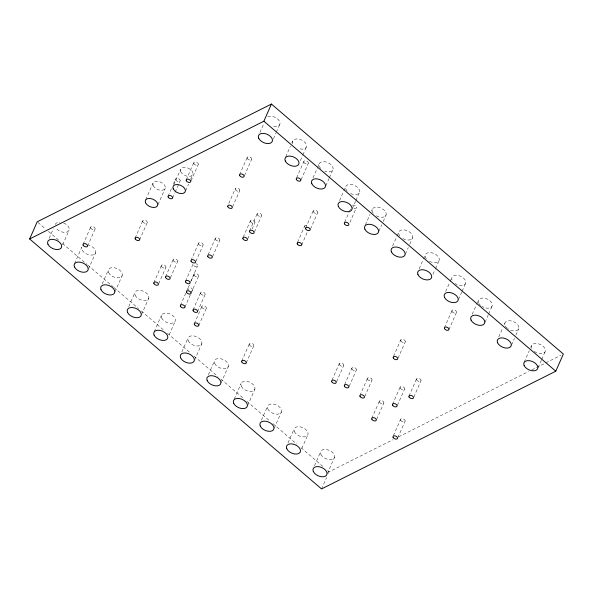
<?xml version="1.0" encoding="UTF-8"?>
<svg xmlns="http://www.w3.org/2000/svg" width="593" height="593" viewBox="0 0 593 593"><rect width="100%" height="100%" fill="white"/><g stroke="black" fill="none" stroke-linecap="round" stroke-linejoin="round"><path stroke-width="0.44" stroke-dasharray="2.96 2.22" d="M49.13 238.408L53.459 228.601M62.65 244.746L69.136 230.04M74.592 263.589L81.797 247.244A7.479 4.522 23.8 0 0 87.816 254.493A7.479 4.522 23.8 0 0 95.799 252.136A7.479 4.522 23.8 0 0 88.676 245.213M83.057 244.346L90.625 227.186M87.564 246.139L95.132 228.98M88.468 269.103L95.673 252.759M102.211 283.862L108.334 269.971M145.715 199.693L152.927 183.348M135.122 238.008L142.691 220.848M115.005 291.83L122.21 275.486M139.637 239.802L147.205 222.642M158.012 204.578L165.217 188.233M168.078 196.194L172.044 187.21M173.482 183.941L175.647 179.034M173.742 184.964L180.591 169.442M172.585 197.988L174.75 193.088M175.105 192.265L180.153 180.828M128.748 306.588L134.87 292.697M186.195 179.879L193.763 162.719M185.676 190.672L188.559 184.134M190.716 179.234L192.881 174.327M191.057 180.85L198.27 164.506M153.854 282.691L161.422 265.531M141.542 314.557L148.747 298.212M158.724 283.669L165.929 267.324M165.566 276.805L173.134 259.645M170.428 277.783L177.641 261.439M154.202 331.761L161.407 315.424M191.013 260.401L198.581 243.241M185.55 281.186L193.118 264.026A2.431 1.468 23.8 0 0 194.912 266.324A2.431 1.468 23.8 0 0 197.625 265.82A2.431 1.468 23.8 0 0 195.823 263.522M195.883 261.38L203.095 245.035M190.412 282.164L197.625 265.82M180.391 305.417L185.794 293.164M186.484 291.534L189.367 285.003M191.168 280.912L194.052 274.374M239.587 174.676L247.155 157.516M169.161 334.83L175.291 320.939M259.927 132.439L263.892 123.455M228.802 203.436L235.288 188.73M190.99 293.327L198.559 276.168M184.897 307.211L190.301 294.951M191.747 291.682L192.466 290.051M208.084 254.797L215.289 238.453M244.457 175.647L251.662 159.302M232.582 206.861L239.794 190.523M212.59 256.584L219.795 240.247M193.036 309.88L200.604 292.72M273.447 138.777L275.967 133.054M276.331 132.239L279.933 124.063M197.543 311.673L205.111 294.513M181.821 352.034L187.951 338.143M194.282 323.682L201.85 306.522M198.788 325.475L206.357 308.316M243.219 237.133L250.424 220.789M249.571 230.966L257.14 213.806M247.726 238.927L249.883 234.02M252.047 229.12L254.931 222.583M194.615 360.003L201.828 343.666M285.744 156.797L290.429 146.174M291.875 142.906L292.594 141.275M254.441 231.945L261.646 215.6M300.34 160.681L302.504 155.781M302.867 154.966L306.47 146.79M208.358 374.761L214.488 360.87M296.626 177.826L303.831 161.481M301.133 179.62L308.338 163.275M221.152 382.73L228.364 366.392M313 177.893L317.329 168.086M317.685 167.27L319.13 164.002M241.736 361.137L249.305 343.977M297.545 242.278L304.758 225.94M305.625 228.038L313.193 210.878M246.243 362.931L253.811 345.771M325.802 185.861L329.041 178.508M329.404 177.685L333.007 169.516M301.696 244.887L307.463 231.811M234.176 399.126L241.025 383.597M310.487 229.009L317.7 212.672M247.696 405.456L254.901 389.112M339.544 200.619L343.503 191.628M343.866 190.813L345.667 186.728M344.703 222.182L349.025 212.376M349.388 211.56L350.47 209.107M352.338 208.588L355.578 201.235M355.941 200.412L359.543 192.243M261.431 420.215L267.562 406.324M349.929 222.338L356.415 207.632M274.233 428.183L281.438 411.839M365.355 224.977L370.047 214.355M371.485 211.086L372.204 209.448M378.875 231.314L381.759 224.777M383.197 221.508L386.08 214.97M287.968 442.941L294.098 429.05M301.852 448.456L307.975 434.565M332.028 380.031L339.233 363.687M392.618 246.065L396.584 237.081M396.939 236.259L398.741 232.174M336.535 381.825L343.74 365.481M344.674 384.494L351.879 368.149M405.412 254.034L408.295 247.496M409.741 244.234L412.617 237.697M349.181 386.288L356.386 369.943M314.512 465.668L320.635 451.777M359.921 395.494L367.49 378.334M327.306 473.637L334.511 457.292M321.562 488.943L326.61 477.506M328.411 473.414L329.13 471.783L392.862 439.747M419.155 268.792L423.12 259.808M423.476 258.985L425.277 254.901M364.791 396.472L371.996 380.128M393.544 356.319L400.757 339.974M433.031 274.307L435.195 269.407M435.551 268.592L439.161 260.416M398.051 358.113L405.264 341.768M371.781 418.391L379.35 401.231M376.651 419.362L383.856 403.018M392.551 404.337L400.119 387.177M445.691 291.519L449.657 282.527M450.02 281.712L451.822 277.628M397.421 405.315L404.626 388.971M408.948 396.102L416.516 378.942M393.374 435.751L400.579 419.407M413.818 397.073L421.023 380.728M444.402 327.781L451.97 310.621M458.485 299.487L461.732 292.134M462.095 291.319L465.698 283.143M397.881 437.545L405.093 421.2M448.908 329.575L456.477 312.415M472.228 314.246L476.194 305.254M476.557 304.439L478.358 300.354M485.022 322.214L488.269 314.861M488.632 314.038L492.234 305.869M498.765 336.972L502.731 327.981M504.176 324.712L504.895 323.081M511.566 344.941L514.45 338.403M515.888 335.134L518.771 328.596M524.227 362.145L529.267 350.708M530.713 347.439L531.432 345.801M538.103 367.667L541.342 360.307M541.705 359.491L545.308 351.323M398.652 436.833L528.593 371.514M531.899 369.847L560.867 355.289M37.922 222.405L45.661 229.031M48.47 231.44L59.73 241.077M62.539 243.486L87.164 264.567M87.86 265.175L113.189 286.856M113.893 287.457L138.51 308.545M141.319 310.954L164.535 330.827M167.352 333.236L190.561 353.117M194.081 356.126L217.994 376.607M220.811 379.016L244.019 398.896M246.836 401.305L270.045 421.186M272.862 423.595L296.774 444.075M300.999 447.685L322.8 466.357M327.729 470.575L329.13 471.783M188.693 289.918A2.431 1.468 23.8 0 1 188.485 287.679A2.431 1.468 23.8 0 1 191.732 288.391A2.431 1.468 23.8 0 1 191.939 290.629M352.442 205.26A2.431 1.468 23.8 0 1 356.341 206.809A2.431 1.468 23.8 0 1 353.71 208.136M304.832 226.756A2.431 1.468 23.8 0 1 305.736 225.207A2.431 1.468 23.8 0 1 308.53 226.066M531.662 348.328A7.479 4.522 23.8 0 1 538.548 343.836A7.479 4.522 23.8 0 1 544.96 352.027A7.479 4.522 23.8 0 1 533.685 350.915M507.148 328.188A7.479 4.522 23.8 0 1 509.35 320.717A7.479 4.522 23.8 0 1 518.853 328.292A7.479 4.522 23.8 0 1 507.712 328.641M478.588 302.875A7.479 4.522 23.8 0 1 484.978 298.264A7.479 4.522 23.8 0 1 492.183 306.025A7.479 4.522 23.8 0 1 481.812 306.359M480.612 305.469A7.479 4.522 23.8 0 1 478.929 303.534M452.044 280.155A7.479 4.522 23.8 0 1 458.441 275.537A7.479 4.522 23.8 0 1 465.638 283.298A7.479 4.522 23.8 0 1 455.268 283.632M426.323 258.756A7.479 4.522 23.8 0 1 430.436 252.574A7.479 4.522 23.8 0 1 439.28 259.867A7.479 4.522 23.8 0 1 429.414 261.305M399.786 236.036A7.479 4.522 23.8 0 1 404.144 229.876A7.479 4.522 23.8 0 1 412.684 237.467A7.479 4.522 23.8 0 1 402.195 238.178M373.249 213.31A7.479 4.522 23.8 0 1 377.608 207.15A7.479 4.522 23.8 0 1 386.147 214.74A7.479 4.522 23.8 0 1 375.658 215.452M347.283 191.235A7.479 4.522 23.8 0 1 350.226 184.364A7.479 4.522 23.8 0 1 359.684 191.487A7.479 4.522 23.8 0 1 349.796 193.133M320.739 168.508A7.479 4.522 23.8 0 1 323.229 161.644A7.479 4.522 23.8 0 1 333.11 168.086A7.479 4.522 23.8 0 1 324.667 171.073M292.823 143.802A7.479 4.522 23.8 0 1 298.479 139.036A7.479 4.522 23.8 0 1 306.611 146.004A7.479 4.522 23.8 0 1 298.131 148.346M267.688 116.762A7.479 4.522 23.8 0 1 279.703 121.543A7.479 4.522 23.8 0 1 271.594 125.62M63.599 222.968A7.479 4.522 23.8 0 1 67.795 231.663A7.479 4.522 23.8 0 1 55.831 227.705M55.26 224.517A7.479 4.522 23.8 0 1 59.945 222.167M180.791 171.681A6.619 4.003 23.8 0 0 191.435 175.913A6.619 4.003 23.8 0 0 187.981 168.064A6.619 4.003 23.8 0 0 180.791 171.681M153.127 185.587A6.619 4.003 23.8 0 0 163.772 189.819A6.619 4.003 23.8 0 0 160.318 181.969A6.619 4.003 23.8 0 0 153.127 185.587M142.765 221.671A2.431 1.468 23.8 0 0 146.671 223.22A2.431 1.468 23.8 0 0 145.404 220.344A2.431 1.468 23.8 0 0 142.765 221.671M249.379 344.8A2.431 1.468 23.8 0 0 253.285 346.349A2.431 1.468 23.8 0 0 252.018 343.473A2.431 1.468 23.8 0 0 249.379 344.8M339.307 364.51A2.431 1.468 23.8 0 0 343.214 366.059A2.431 1.468 23.8 0 0 341.946 363.183A2.431 1.468 23.8 0 0 339.307 364.51M367.564 379.157A2.431 1.468 23.8 0 0 371.47 380.713A2.431 1.468 23.8 0 0 370.202 377.83A2.431 1.468 23.8 0 0 367.564 379.157M416.59 379.757A2.431 1.468 23.8 0 0 420.496 381.314A2.431 1.468 23.8 0 0 419.221 378.438A2.431 1.468 23.8 0 0 416.59 379.757M379.424 402.047A2.431 1.468 23.8 0 0 383.33 403.603A2.431 1.468 23.8 0 0 382.062 400.72A2.431 1.468 23.8 0 0 379.424 402.047M400.653 420.229A2.431 1.468 23.8 0 0 404.559 421.779A2.431 1.468 23.8 0 0 403.292 418.903A2.431 1.468 23.8 0 0 400.653 420.229M175.721 179.857A2.431 1.468 23.8 0 0 179.62 181.406A2.431 1.468 23.8 0 0 178.352 178.53A2.431 1.468 23.8 0 0 175.721 179.857M303.905 162.304A2.431 1.468 23.8 0 0 307.811 163.853A2.431 1.468 23.8 0 0 306.544 160.977A2.431 1.468 23.8 0 0 303.905 162.304M400.831 340.797A2.431 1.468 23.8 0 0 404.73 342.346A2.431 1.468 23.8 0 0 403.462 339.47A2.431 1.468 23.8 0 0 400.831 340.797M400.193 388A2.431 1.468 23.8 0 0 404.1 389.557A2.431 1.468 23.8 0 0 402.832 386.673A2.431 1.468 23.8 0 0 400.193 388M452.044 311.444A2.431 1.468 23.8 0 0 455.95 312.993A2.431 1.468 23.8 0 0 454.683 310.117A2.431 1.468 23.8 0 0 452.044 311.444M250.498 221.612A2.431 1.468 23.8 0 0 254.404 223.161A2.431 1.468 23.8 0 0 253.129 220.285A2.431 1.468 23.8 0 0 250.498 221.612M257.214 214.629A2.431 1.468 23.8 0 0 261.113 216.178A2.431 1.468 23.8 0 0 259.845 213.302A2.431 1.468 23.8 0 0 257.214 214.629M193.837 163.535A2.431 1.468 23.8 0 0 197.736 165.091A2.431 1.468 23.8 0 0 196.468 162.215A2.431 1.468 23.8 0 0 193.837 163.535M215.363 239.275A2.431 1.468 23.8 0 0 219.269 240.825A2.431 1.468 23.8 0 0 218.002 237.949A2.431 1.468 23.8 0 0 215.363 239.275M313.267 211.701A2.431 1.468 23.8 0 0 317.166 213.25A2.431 1.468 23.8 0 0 315.899 210.374A2.431 1.468 23.8 0 0 313.267 211.701M200.679 293.542A2.431 1.468 23.8 0 0 204.585 295.092A2.431 1.468 23.8 0 0 203.317 292.216A2.431 1.468 23.8 0 0 200.679 293.542M201.924 307.344A2.431 1.468 23.8 0 0 205.83 308.894A2.431 1.468 23.8 0 0 204.563 306.018A2.431 1.468 23.8 0 0 201.924 307.344M194.126 275.196A2.431 1.468 23.8 0 0 198.025 276.746A2.431 1.468 23.8 0 0 196.757 273.87A2.431 1.468 23.8 0 0 194.126 275.196M351.953 368.972A2.431 1.468 23.8 0 0 355.859 370.521A2.431 1.468 23.8 0 0 354.592 367.645A2.431 1.468 23.8 0 0 351.953 368.972M90.699 228.008A2.431 1.468 23.8 0 0 94.598 229.558A2.431 1.468 23.8 0 0 93.331 226.682A2.431 1.468 23.8 0 0 90.699 228.008M247.229 158.331A2.431 1.468 23.8 0 0 251.136 159.888A2.431 1.468 23.8 0 0 249.868 157.012A2.431 1.468 23.8 0 0 247.229 158.331M161.496 266.353A2.431 1.468 23.8 0 0 165.403 267.903A2.431 1.468 23.8 0 0 164.128 265.027A2.431 1.468 23.8 0 0 161.496 266.353M198.655 244.064A2.431 1.468 23.8 0 0 202.561 245.613A2.431 1.468 23.8 0 0 201.294 242.737A2.431 1.468 23.8 0 0 198.655 244.064M173.208 260.468A2.431 1.468 23.8 0 0 177.107 262.017A2.431 1.468 23.8 0 0 175.839 259.141A2.431 1.468 23.8 0 0 173.208 260.468M235.362 189.545A2.431 1.468 23.8 0 0 239.261 191.102A2.431 1.468 23.8 0 0 237.993 188.226A2.431 1.468 23.8 0 0 235.362 189.545M320.865 454.297A7.479 4.522 23.8 0 0 332.881 459.078A7.479 4.522 23.8 0 0 328.982 450.22A7.479 4.522 23.8 0 0 320.865 454.297M294.328 431.571A7.479 4.522 23.8 0 0 306.344 436.352A7.479 4.522 23.8 0 0 302.437 427.494A7.479 4.522 23.8 0 0 294.328 431.571M267.791 408.851A7.479 4.522 23.8 0 0 279.807 413.625A7.479 4.522 23.8 0 0 275.901 404.767A7.479 4.522 23.8 0 0 267.791 408.851M241.255 386.125A7.479 4.522 23.8 0 0 253.27 390.898A7.479 4.522 23.8 0 0 249.364 382.048A7.479 4.522 23.8 0 0 241.255 386.125M214.71 363.398A7.479 4.522 23.8 0 0 226.734 368.179A7.479 4.522 23.8 0 0 222.827 359.321A7.479 4.522 23.8 0 0 214.71 363.398M188.174 340.671A7.479 4.522 23.8 0 0 200.197 345.452A7.479 4.522 23.8 0 0 196.29 336.594A7.479 4.522 23.8 0 0 188.174 340.671M161.637 317.944A7.479 4.522 23.8 0 0 173.66 322.725A7.479 4.522 23.8 0 0 169.754 313.867A7.479 4.522 23.8 0 0 161.637 317.944M135.1 295.218A7.479 4.522 23.8 0 0 147.116 299.999A7.479 4.522 23.8 0 0 143.217 291.141A7.479 4.522 23.8 0 0 135.1 295.218M108.563 272.498A7.479 4.522 23.8 0 0 120.579 277.272A7.479 4.522 23.8 0 0 116.68 268.414A7.479 4.522 23.8 0 0 108.563 272.498"/><path stroke-width="0.89" d="M29.65 238.964L37.218 221.804L271.438 104.057L563.35 354.036L555.782 371.196L321.562 488.943L29.65 238.964L263.87 121.217L271.438 104.057M263.87 121.217L555.782 371.196M173.223 188.841A6.619 4.003 23.8 0 0 183.867 193.073A6.619 4.003 23.8 0 0 180.413 185.224A6.619 4.003 23.8 0 0 173.223 188.841M145.559 202.747A6.619 4.003 23.8 0 0 156.204 206.979A6.619 4.003 23.8 0 0 152.749 199.129A6.619 4.003 23.8 0 0 145.559 202.747M135.197 238.831A2.431 1.468 23.8 0 0 139.103 240.38A2.431 1.468 23.8 0 0 137.835 237.504A2.431 1.468 23.8 0 0 135.197 238.831M180.465 306.24A2.431 1.468 23.8 0 0 184.371 307.789A2.431 1.468 23.8 0 0 183.096 304.913A2.431 1.468 23.8 0 0 180.465 306.24M241.811 361.96A2.431 1.468 23.8 0 0 245.717 363.509A2.431 1.468 23.8 0 0 244.449 360.633A2.431 1.468 23.8 0 0 241.811 361.96M185.624 282.009A2.431 1.468 23.8 0 0 189.523 283.558A2.431 1.468 23.8 0 0 188.255 280.682A2.431 1.468 23.8 0 0 185.624 282.009M331.739 381.67A2.431 1.468 23.8 0 0 335.645 383.219A2.431 1.468 23.8 0 0 334.378 380.343A2.431 1.468 23.8 0 0 331.739 381.67M359.995 396.317A2.431 1.468 23.8 0 0 363.902 397.873A2.431 1.468 23.8 0 0 362.634 394.99A2.431 1.468 23.8 0 0 359.995 396.317M409.022 396.917A2.431 1.468 23.8 0 0 412.928 398.474A2.431 1.468 23.8 0 0 411.653 395.598A2.431 1.468 23.8 0 0 409.022 396.917M371.855 419.207A2.431 1.468 23.8 0 0 375.762 420.763A2.431 1.468 23.8 0 0 374.494 417.88A2.431 1.468 23.8 0 0 371.855 419.207M393.085 437.389A2.431 1.468 23.8 0 0 396.991 438.939A2.431 1.468 23.8 0 0 395.724 436.063A2.431 1.468 23.8 0 0 393.085 437.389M168.153 197.017A2.431 1.468 23.8 0 0 172.052 198.566A2.431 1.468 23.8 0 0 170.784 195.69A2.431 1.468 23.8 0 0 168.153 197.017M296.337 179.464A2.431 1.468 23.8 0 0 300.243 181.013A2.431 1.468 23.8 0 0 298.976 178.137A2.431 1.468 23.8 0 0 296.337 179.464M344.414 223.82A2.431 1.468 23.8 0 0 348.321 225.37A2.431 1.468 23.8 0 0 347.053 222.494A2.431 1.468 23.8 0 0 344.414 223.82M393.263 357.957A2.431 1.468 23.8 0 0 397.162 359.506A2.431 1.468 23.8 0 0 395.894 356.63A2.431 1.468 23.8 0 0 393.263 357.957M392.625 405.16A2.431 1.468 23.8 0 0 396.532 406.716A2.431 1.468 23.8 0 0 395.264 403.833A2.431 1.468 23.8 0 0 392.625 405.16M444.476 328.604A2.431 1.468 23.8 0 0 448.382 330.153A2.431 1.468 23.8 0 0 447.107 327.277A2.431 1.468 23.8 0 0 444.476 328.604M242.93 238.771A2.431 1.468 23.8 0 0 246.836 240.321A2.431 1.468 23.8 0 0 245.561 237.445A2.431 1.468 23.8 0 0 242.93 238.771M249.646 231.789A2.431 1.468 23.8 0 0 253.545 233.338A2.431 1.468 23.8 0 0 252.277 230.462A2.431 1.468 23.8 0 0 249.646 231.789M186.269 180.695A2.431 1.468 23.8 0 0 190.168 182.251A2.431 1.468 23.8 0 0 188.9 179.375A2.431 1.468 23.8 0 0 186.269 180.695M207.795 256.435A2.431 1.468 23.8 0 0 211.701 257.985A2.431 1.468 23.8 0 0 210.433 255.109A2.431 1.468 23.8 0 0 207.795 256.435M305.699 228.861A2.431 1.468 23.8 0 0 309.598 230.41A2.431 1.468 23.8 0 0 308.33 227.534A2.431 1.468 23.8 0 0 305.699 228.861M193.11 310.702A2.431 1.468 23.8 0 0 197.017 312.252A2.431 1.468 23.8 0 0 195.742 309.376A2.431 1.468 23.8 0 0 193.11 310.702M194.356 324.504A2.431 1.468 23.8 0 0 198.262 326.054A2.431 1.468 23.8 0 0 196.995 323.178A2.431 1.468 23.8 0 0 194.356 324.504M186.558 292.356A2.431 1.468 23.8 0 0 190.457 293.906A2.431 1.468 23.8 0 0 189.189 291.03A2.431 1.468 23.8 0 0 186.558 292.356M344.385 386.132A2.431 1.468 23.8 0 0 348.291 387.681A2.431 1.468 23.8 0 0 347.024 384.805A2.431 1.468 23.8 0 0 344.385 386.132M83.131 245.168A2.431 1.468 23.8 0 0 87.03 246.718A2.431 1.468 23.8 0 0 85.763 243.842A2.431 1.468 23.8 0 0 83.131 245.168M239.661 175.491A2.431 1.468 23.8 0 0 243.567 177.048A2.431 1.468 23.8 0 0 242.3 174.172A2.431 1.468 23.8 0 0 239.661 175.491M153.928 283.513A2.431 1.468 23.8 0 0 157.827 285.063A2.431 1.468 23.8 0 0 156.559 282.186A2.431 1.468 23.8 0 0 153.928 283.513M191.087 261.224A2.431 1.468 23.8 0 0 194.993 262.773A2.431 1.468 23.8 0 0 193.726 259.897A2.431 1.468 23.8 0 0 191.087 261.224M165.64 277.628A2.431 1.468 23.8 0 0 169.539 279.177A2.431 1.468 23.8 0 0 168.271 276.301A2.431 1.468 23.8 0 0 165.64 277.628M227.794 206.705A2.431 1.468 23.8 0 0 231.693 208.262A2.431 1.468 23.8 0 0 230.425 205.386A2.431 1.468 23.8 0 0 227.794 206.705M297.263 243.916A2.431 1.468 23.8 0 0 301.162 245.472A2.431 1.468 23.8 0 0 299.895 242.589A2.431 1.468 23.8 0 0 297.263 243.916M524.093 365.488A7.479 4.522 23.8 0 0 536.109 370.269A7.479 4.522 23.8 0 0 532.203 361.411A7.479 4.522 23.8 0 0 524.093 365.488M497.557 342.761A7.479 4.522 23.8 0 0 509.572 347.542A7.479 4.522 23.8 0 0 505.666 338.685A7.479 4.522 23.8 0 0 497.557 342.761M471.012 320.035A7.479 4.522 23.8 0 0 483.036 324.816A7.479 4.522 23.8 0 0 479.129 315.958A7.479 4.522 23.8 0 0 471.012 320.035M444.476 297.315A7.479 4.522 23.8 0 0 456.499 302.089A7.479 4.522 23.8 0 0 452.592 293.231A7.479 4.522 23.8 0 0 444.476 297.315M417.939 274.589A7.479 4.522 23.8 0 0 429.962 279.362A7.479 4.522 23.8 0 0 426.056 270.512A7.479 4.522 23.8 0 0 417.939 274.589M391.402 251.862A7.479 4.522 23.8 0 0 403.418 256.643A7.479 4.522 23.8 0 0 399.519 247.785A7.479 4.522 23.8 0 0 391.402 251.862M364.865 229.135A7.479 4.522 23.8 0 0 376.881 233.916A7.479 4.522 23.8 0 0 372.982 225.058A7.479 4.522 23.8 0 0 364.865 229.135M338.329 206.408A7.479 4.522 23.8 0 0 350.344 211.19A7.479 4.522 23.8 0 0 346.438 202.332A7.479 4.522 23.8 0 0 338.329 206.408M311.792 183.682A7.479 4.522 23.8 0 0 323.808 188.463A7.479 4.522 23.8 0 0 319.901 179.605A7.479 4.522 23.8 0 0 311.792 183.682M285.255 160.962A7.479 4.522 23.8 0 0 297.271 165.736A7.479 4.522 23.8 0 0 293.365 156.878A7.479 4.522 23.8 0 0 285.255 160.962M258.711 138.236A7.479 4.522 23.8 0 0 270.734 143.009A7.479 4.522 23.8 0 0 266.828 134.159A7.479 4.522 23.8 0 0 258.711 138.236M313.297 471.457A7.479 4.522 23.8 0 0 325.312 476.238A7.479 4.522 23.8 0 0 321.406 467.38A7.479 4.522 23.8 0 0 313.297 471.457M286.76 448.731A7.479 4.522 23.8 0 0 298.776 453.512A7.479 4.522 23.8 0 0 294.869 444.654A7.479 4.522 23.8 0 0 286.76 448.731M260.223 426.011A7.479 4.522 23.8 0 0 272.239 430.785A7.479 4.522 23.8 0 0 268.332 421.927A7.479 4.522 23.8 0 0 260.223 426.011M233.686 403.284A7.479 4.522 23.8 0 0 245.702 408.058A7.479 4.522 23.8 0 0 241.796 399.208A7.479 4.522 23.8 0 0 233.686 403.284M207.142 380.558A7.479 4.522 23.8 0 0 219.165 385.339A7.479 4.522 23.8 0 0 215.259 376.481A7.479 4.522 23.8 0 0 207.142 380.558M180.606 357.831A7.479 4.522 23.8 0 0 192.629 362.612A7.479 4.522 23.8 0 0 188.722 353.754A7.479 4.522 23.8 0 0 180.606 357.831M154.069 335.104A7.479 4.522 23.8 0 0 166.084 339.885A7.479 4.522 23.8 0 0 162.185 331.027A7.479 4.522 23.8 0 0 154.069 335.104M127.532 312.378A7.479 4.522 23.8 0 0 139.548 317.159A7.479 4.522 23.8 0 0 135.649 308.301A7.479 4.522 23.8 0 0 127.532 312.378M100.995 289.658A7.479 4.522 23.8 0 0 113.011 294.432A7.479 4.522 23.8 0 0 109.105 285.574A7.479 4.522 23.8 0 0 100.995 289.658M74.459 266.932A7.479 4.522 23.8 0 0 86.474 271.705A7.479 4.522 23.8 0 0 82.568 262.855A7.479 4.522 23.8 0 0 74.459 266.932M47.922 244.205A7.479 4.522 23.8 0 0 59.937 248.986A7.479 4.522 23.8 0 0 56.031 240.128A7.479 4.522 23.8 0 0 47.922 244.205"/></g></svg>
